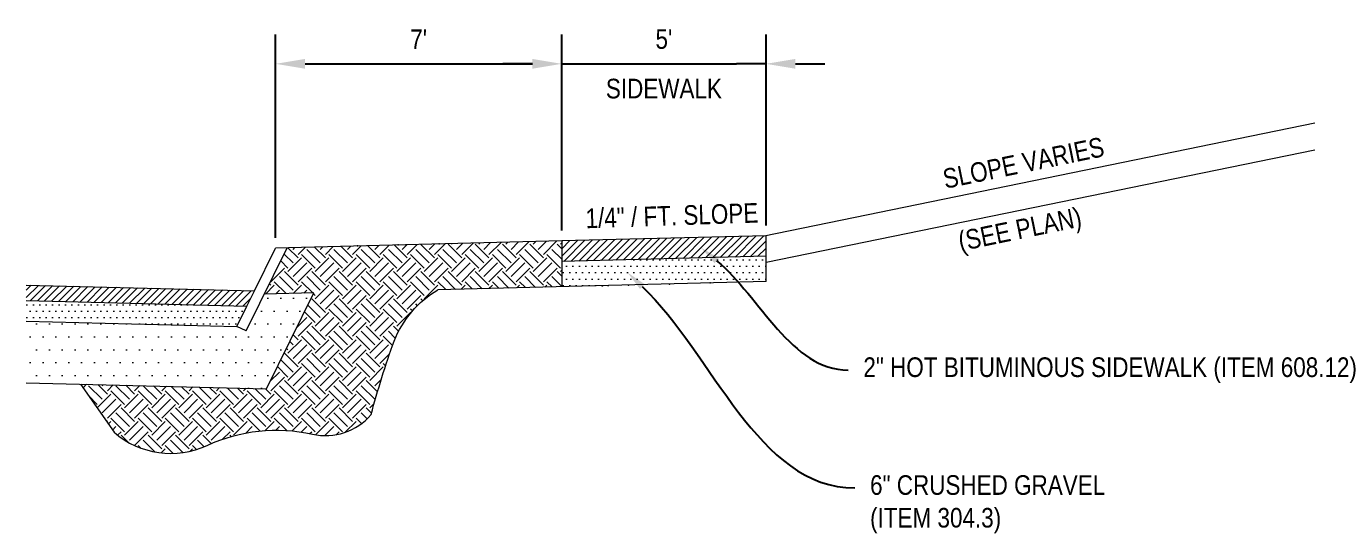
# Model space of a CAD drawing. Header units: inches. Extents: x -3859 to 7158, y 3705 to 4657.
# Drawn here: x 775.6 to 1161.1, y 4379.7 to 4528.6 of the extents above; entities that cross this region are included whole.
import ezdxf
from ezdxf import colors
from ezdxf.entities.mleader import LeaderData, LeaderLine
from ezdxf.math import Vec2, Vec3

# ---------------------------------------------------------------- set-up
doc = ezdxf.new("R2010")
doc.units = ezdxf.units.IN
doc.header["$MEASUREMENT"] = 0
doc.layers.get('DEFPOINTS').update_dxf_attribs({"lineweight": 0})
for name, color, linetype, lineweight in [('D6', 6, 'Continuous', 0), ('Dimension', 4, 'Continuous', 0), ('Hatches', 6, 'Continuous', 0), ('Linework', 3, 'Continuous', 0), ('Text', 7, 'Continuous', 0)]:
    doc.layers.add(name, color=color, linetype=linetype, lineweight=lineweight)
doc.styles.get("Standard").update_dxf_attribs({"font": 'ARIALN.TTF'})
doc.dimstyles.get("Standard").update_dxf_attribs({"dimtxt": 0.18, "dimasz": 0.18, "dimexe": 0.18, "dimexo": 0.0625, "dimgap": 0.09, "dimtad": 1, "dimdec": 4, "dimzin": 0, "dimdsep": 46, "dimlunit": 4, "dimtxsty": 'Standard', "dimcen": 0.09, "dimadec": 0, "dimazin": 0, "dimtfac": 1, "dimtdec": 4, "dimtofl": 0, "dimtmove": 0, "dimatfit": 3, "dimfxl": 1, "dimtolj": 1, "dimtzin": 0, "dimarcsym": 0})
pattern_1 = [(45, (5713.8514, 3445.1382), (-1.06719213, 1.06719213), [])]
pattern_2 = [(0, (5713.8514, 3445.1382), (0.9432735, 1.886547), [0, -1.886547])]

# ---------------------------------------------------------------- blocks, each defined once
blk = doc.blocks.new('*D13')
at = {"layer": 'DEFPOINTS', "color": 0, "transparency": 16777216}
for p in [(932.88, 4517.6), (932.88, 4465.64), (848.85, 4463.54)]:
    blk.add_point(p, dxfattribs=at)
at = {"layer": 'Dimension', "color": 0, "lineweight": -2, "transparency": 16777216}
for p, q in [((848.85, 4466.54), (848.85, 4526.24)), ((932.88, 4468.64), (932.88, 4526.24)), ((857.49, 4517.6), (924.24, 4517.6))]:
    blk.add_line(p, q, dxfattribs=at)
at = {"layer": 'Dimension', "color": 0, "transparency": 16777216}
for points in [[(857.49, 4519.04), (857.49, 4516.16), (848.85, 4517.6)], [(924.24, 4519.04), (924.24, 4516.16), (932.88, 4517.6)]]:
    blk.add_solid(points, dxfattribs=at)
at = {"layer": 'Dimension', "color": 0, "transparency": 16777216, "insert": (890.86, 4524.8), "char_height": 5.76, "attachment_point": 5}
blk.add_mtext("\\A1;7'", dxfattribs=at)
blk = doc.blocks.new('*D14')
at = {"layer": 'DEFPOINTS', "color": 0, "transparency": 16777216}
for p in [(992.88, 4517.6), (932.88, 4465.64), (992.88, 4467.14)]:
    blk.add_point(p, dxfattribs=at)
at = {"layer": 'Dimension', "color": 0, "lineweight": -2, "transparency": 16777216}
for p, q in [((932.88, 4468.64), (932.88, 4526.24)), ((992.88, 4470.14), (992.88, 4526.24)), ((924.24, 4517.6), (915.6, 4517.6)), ((932.88, 4517.6), (941.52, 4517.6)), ((941.52, 4517.6), (984.24, 4517.6)), ((992.88, 4517.6), (984.24, 4517.6)), ((1001.52, 4517.6), (1010.16, 4517.6))]:
    blk.add_line(p, q, dxfattribs=at)
at = {"layer": 'Dimension', "color": 0, "transparency": 16777216}
for points in [[(924.24, 4519.04), (924.24, 4516.16), (932.88, 4517.6)], [(1001.52, 4519.04), (1001.52, 4516.16), (992.88, 4517.6)]]:
    blk.add_solid(points, dxfattribs=at)
at = {"layer": 'Dimension', "color": 0, "transparency": 16777216, "char_height": 5.76, "attachment_point": 5}
for s, insert in [("\\A1;5'", (962.88, 4524.85)), ('\\A1;SIDEWALK', (962.88, 4510.3))]:
    blk.add_mtext(s, dxfattribs=dict(at, insert=insert))

msp = doc.modelspace()

# ---------------------------------------------------------------- hatches: boundary and pattern name
at = {"layer": 'Hatches'}
h = msp.add_hatch(dxfattribs=at)
h.set_pattern_fill('EARTH', color=256, scale=22.638564, angle=45, style=0)
h.set_pattern_definition([(45, (5713.8514, 3445.138), (7e-16, 8.003941), [5.659641, -5.659641]), (45, (5712.3506, 3446.639), (7e-16, 8.003941), [5.659641, -5.659641]), (45, (5710.85, 3448.1397), (7e-16, 8.003941), [5.659641, -5.659641]), (135, (5710.85, 3449.14), (-8.003941, 7e-16), [5.659641, -5.659641]), (135, (5712.3506, 3450.641), (-8.003941, 7e-16), [5.659641, -5.659641]), (135, (5713.8514, 3452.1416), (-8.003941, 7e-16), [5.659641, -5.659641])])
h.paths.add_polyline_path([(846.15628, 4422.21351), (791.52849, 4423.57921), (801.38758, 4409.43729, 0.294010192), (828.74285, 4405.60917, -0.165030912), (859.65429, 4408.89041, 0.278365067), (876.88811, 4414.6326, -0.020499856), (883.62913, 4436.23919, -0.162400383), (896.48169, 4451.27369), (932.87773, 4452.18359), (932.87773, 4459.59829), (932.87773, 4465.63713), (852.25736, 4463.62162), (845.51846, 4449.99961), (860.08237, 4450.36371)])
h = msp.add_hatch(dxfattribs=at)
h.set_pattern_fill('U', color=256, scale=1.509238, angle=45, style=0, pattern_type=0)
h.set_pattern_definition(pattern_1)
edge = h.paths.add_edge_path()
edge.add_line((992.87773, 4461.09829), (932.87773, 4459.59829))
edge.add_line((932.87773, 4465.63713), (932.87773, 4459.59829))
edge.add_line((992.87773, 4467.13713), (932.87773, 4465.63713))
edge.add_line((992.87773, 4453.68359), (992.87773, 4467.13713))
h = msp.add_hatch(dxfattribs=at)
h.set_pattern_fill('DOTS', color=256, scale=30.184752, style=0)
h.set_pattern_definition(pattern_2)
h.paths.add_polyline_path([(992.87773, 4453.68359), (992.87773, 4461.09829), (932.87773, 4459.59829), (932.87773, 4452.18359)])
h = msp.add_hatch(dxfattribs=at)
h.set_pattern_fill('U', color=256, scale=1.509238, angle=45, style=0, pattern_type=0)
h.set_pattern_definition(pattern_1)
h.paths.add_polyline_path([(840.42553, 4446.51213), (842.63875, 4450.98592), (775.60789, 4452.66169), (775.60789, 4448.13257)])
h = msp.add_hatch(dxfattribs=at)
h.set_pattern_fill('DOTS', color=256, scale=60.369503, style=0)
h.set_pattern_definition([(0, (5713.8514, 3445.1382), (1.886547, 3.773094), [0, -3.773094])])
h.paths.add_polyline_path([(860.08237, 4450.36371), (845.51846, 4449.99961), (840.18009, 4439.20863), (837.47458, 4440.54706), (775.60789, 4442.09373), (775.60789, 4423.97722), (846.15628, 4422.21351)])
h = msp.add_hatch(dxfattribs=at)
h.set_pattern_fill('DOTS', color=256, scale=30.184752, style=0)
h.set_pattern_definition(pattern_2)
h.paths.add_polyline_path([(840.42553, 4446.51213), (775.60789, 4448.13257), (775.60789, 4442.09373), (837.47458, 4440.54706)])

# ---------------------------------------------------------------- linework, layer by layer
at = {"layer": 'D6'}
msp.add_line((992.87773, 4475.68819), (992.87773, 4522.37879), dxfattribs=at)
at = {"layer": 'DEFPOINTS', "flags": 128}
msp.add_lwpolyline([(791.52849, 4423.57921), (801.38758, 4409.43729, 0.294010192), (828.74285, 4405.60917, -0.165030912), (859.65429, 4408.89041, 0.278365067), (876.88811, 4414.6326, -0.020499856), (883.62913, 4436.23919, -0.162400383), (896.48169, 4451.27369)], format="xyb", dxfattribs=at)
at = {"layer": 'DEFPOINTS'}
msp.add_point((842.63875, 4450.98592), dxfattribs=at)
msp.add_point((842.63875, 4450.98592), dxfattribs=at)
at = {"layer": 'Linework'}
for p, q in [((992.32158, 4467.12323), (1154.04065, 4500.24779)), ((992.87773, 4459.38475), (1154.04065, 4492.3954)), ((932.87773, 4465.63713), (848.84755, 4463.53638)), ((992.87773, 4467.13713), (932.87773, 4465.63713)), ((932.87773, 4465.63713), (932.87773, 4459.59829)), ((992.87773, 4453.68359), (992.87773, 4467.13713)), ((840.18009, 4439.20863), (852.25736, 4463.62162)), ((842.63875, 4450.98592), (848.84755, 4463.53638)), ((992.87773, 4461.09829), (932.87773, 4459.59829)), ((932.87773, 4459.59829), (932.87773, 4452.18359)), ((775.60789, 4452.66169), (842.63875, 4450.98592)), ((992.87773, 4453.68359), (896.48169, 4451.27369)), ((840.42553, 4446.51213), (842.63875, 4450.98592)), ((860.08237, 4450.36371), (845.51846, 4449.99961)), ((846.15628, 4422.21351), (860.08237, 4450.36371)), ((775.60789, 4448.13257), (840.42553, 4446.51213)), ((837.47458, 4440.54706), (840.42553, 4446.51213)), ((775.60789, 4442.09373), (837.47458, 4440.54706)), ((840.18009, 4439.20863), (837.47458, 4440.54706)), ((775.60789, 4423.97722), (846.15628, 4422.21351))]:
    msp.add_line(p, q, dxfattribs=at)
at = {"layer": 'Text'}
for p in [(872.84755, 4464.13638), (872.84755, 4464.13638), (884.84755, 4464.43638), (884.84755, 4464.43638), (896.84755, 4464.73638), (944.87773, 4452.48359), (952.48485, 4452.67377), (964.48485, 4452.97377), (976.48485, 4453.27377)]:
    msp.add_point(p, dxfattribs=at)

# ---------------------------------------------------------------- texts
for s, rotation, p in [('SLOPE VARIES', 11.6049753, (1045.52976, 4480.89545)), ('1/4" / FT. SLOPE', 1.9089754, (939.95449, 4469.32613)), ('(SEE PLAN)', 11.6049753, (1050.01929, 4462.57229))]:
    msp.add_text(s, height=5.76, rotation=rotation, dxfattribs=at).set_placement(p)

# ---------------------------------------------------------------- dimensions: what is measured, and where the dimension line sits
at = {"layer": 'Dimension'}
dim = msp.add_linear_dim(base=(932.87773, 4517.59954), p1=(848.84755, 4463.53638), p2=(932.87773, 4465.63713), dimstyle='Standard', override={"dimtxt": 0.12}, dxfattribs=at)
dim.commit()
dim.dimension.update_dxf_attribs({"geometry": '*D13', "text_midpoint": (890.86264, 4524.79954)})
dim = msp.add_linear_dim(base=(992.87773, 4517.59954), p1=(932.87773, 4465.63713), p2=(992.87773, 4467.13713), text='<>\\XSIDEWALK', dimstyle='Standard', override={"dimtxt": 0.12}, dxfattribs=at)
dim.commit()
dim.dimension.update_dxf_attribs({"geometry": '*D14', "text_midpoint": (962.87773, 4517.59954)})

# ---------------------------------------------------------------- leaders
ml = msp.add_multileader_mtext('Standard', dxfattribs=at)
ml.set_content('2" HOT BITUMINOUS SIDEWALK (ITEM 608.12)', color=256)
ml.set_leader_properties()
ml.build(insert=Vec2(0, 0))
ml.multileader.update_dxf_attribs({"leader_type": 2, "dogleg_length": 0.12, "arrow_head_size": 5.96995, "scale": 48})
ctx = ml.context
ctx.base_point, ctx.scale, ctx.char_height, ctx.arrow_head_size, ctx.landing_gap_size, ctx.plane_origin = Vec3(1016.98942, 4427.71237), 48, 5.76, 5.96995, 4.47746, Vec3(1021.46688, 4433.50619)
notes = []
notes.append((ctx, [(0, (1, 1, 0), (1011.01947, 4427.71237), (1, 0), 5.96995, [(0, [(973.78483, 4463.64039)], 0, [])])]))
ctx.mtext.insert, ctx.mtext.width, ctx.mtext.line_spacing_factor, ctx.mtext.flow_direction = Vec3(1021.46688, 4431.43908), 111.1785813, 1.097244, 5
ml = msp.add_multileader_mtext('Standard', dxfattribs=at)
ml.set_content('6" CRUSHED GRAVEL \\P(ITEM 304.3)', color=256)
ml.set_leader_properties()
ml.build(insert=Vec2(0, 0))
ml.multileader.update_dxf_attribs({"leader_type": 2, "dogleg_length": 0.12, "arrow_head_size": 5.96995, "scale": 48})
ctx = ml.context
ctx.base_point, ctx.scale, ctx.char_height, ctx.arrow_head_size, ctx.landing_gap_size, ctx.plane_origin = Vec3(1018.95534, 4393.12284), 48, 5.76, 5.96995, 4.47746, Vec3(1023.43279, 4398.91666)
notes.append((ctx, [(0, (1, 1, 0), (1012.98539, 4393.12284), (1, 0), 5.96995, [(0, [(952.20679, 4456.32738)], 0, [])])]))
ctx.mtext.insert, ctx.mtext.width, ctx.mtext.flow_direction = Vec3(1023.43279, 4396.84955), 122.2941382, 5
for ctx, leaders in notes:
    for number, flags, end, landing, length, lines in leaders:
        leader = LeaderData()
        leader.index, (leader.has_last_leader_line, leader.has_dogleg_vector, leader.attachment_direction) = number, flags
        leader.last_leader_point, leader.dogleg_vector, leader.dogleg_length = Vec3(end), Vec3(landing), length
        for number, points, colour, breaks in lines:
            line = LeaderLine()
            line.index, line.vertices, line.color, line.breaks = number, Vec3.list(points), colors.encode_raw_color(colour), breaks
            leader.lines.append(line)
        ctx.leaders.append(leader)

doc.saveas('drawing.dxf')
